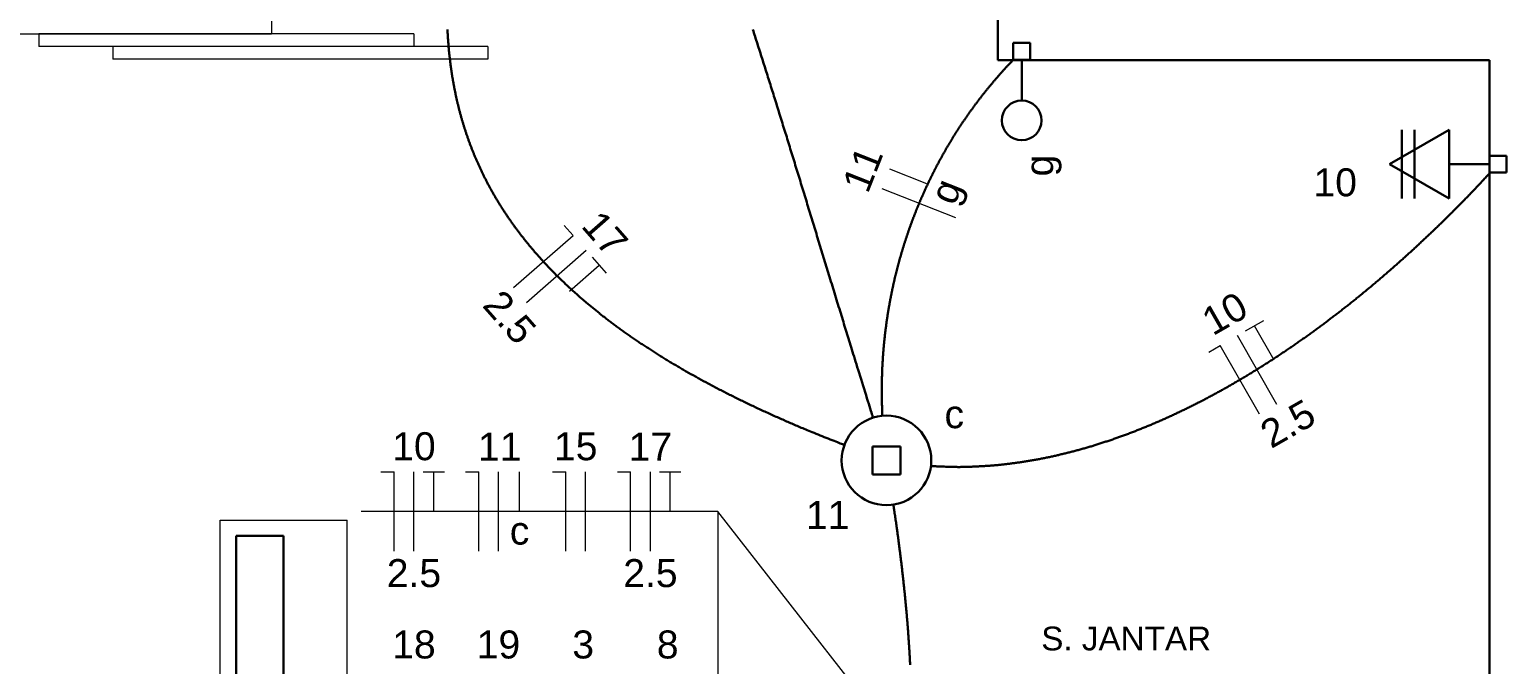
# Model space of a CAD drawing. Header units: millimetres. Extents: x 0 to 55.3, y 20.8 to 61.4.
# Drawn here: x 3.998 to 8.654, y 41.471 to 43.472 of the extents above; entities that cross this region are included whole.
import ezdxf

# ---------------------------------------------------------------- set-up
doc = ezdxf.new("R2010")
doc.units = ezdxf.units.MM
for name, color, linetype, lineweight in [('ARQ_-_ALV_5', 1, 'Continuous', 30), ('ARQ_-_TXT__15', 54, 'Continuous', 5), ('EL-Condutos', 4, 'Continuous', 30), ('EL-Fios', 2, 'Continuous', 20), ('EL-Textos_fios', 2, 'Continuous', 20), ('EL-Textos_pontos', 2, 'Continuous', 30), ('FINA', 8, 'Continuous', 5), ('P-SIMBOL', 3, 'Continuous', 30)]:
    doc.layers.add(name, color=color, linetype=linetype, lineweight=lineweight)
doc.styles.add('Arial', font='Arial')
doc.styles.add('simplex', font='Arial')

msp = doc.modelspace()

# ---------------------------------------------------------------- linework, layer by layer
at = {"layer": 'ARQ_-_ALV_5'}
for p, q in [((7.050002, 43.625499), (7.050002, 43.375499)), ((8.600002, 43.375499), (7.050002, 43.375499)), ((8.600002, 39.225499), (8.600002, 43.375499)), ((4.648502, 41.875499), (4.798502, 41.875499)), ((4.648502, 40.376499), (4.648502, 41.875499)), ((4.798502, 40.376499), (4.798502, 41.875499))]:
    msp.add_line(p, q, dxfattribs=at)
at = {"layer": 'EL-Condutos', "linetype": 'Continuous', "flags": 128}
for points in [[(6.566629, 42.162468), (6.566222, 42.162627), (6.565036, 42.163091), (6.563125, 42.163838), (6.560541, 42.164849), (6.557338, 42.166104), (6.553568, 42.167581), (6.549285, 42.169262), (6.544542, 42.171124), (6.539393, 42.173149), (6.533889, 42.175316), (6.528085, 42.177604), (6.522033, 42.179993), (6.515786, 42.182463), (6.509399, 42.184993), (6.502922, 42.187563), (6.496411, 42.190153), (6.489917, 42.192743), (6.483495, 42.195312), (6.477197, 42.19784), (6.471076, 42.200306), (6.46541, 42.202598), (6.459943, 42.204821), (6.454662, 42.206978), (6.449552, 42.209076), (6.444601, 42.211119), (6.439795, 42.213112), (6.435121, 42.215061), (6.430565, 42.216971), (6.426115, 42.218847), (6.421756, 42.220693), (6.417476, 42.222516), (6.413261, 42.22432), (6.409098, 42.226111), (6.404973, 42.227893), (6.400874, 42.229672), (6.396786, 42.231452), (6.392696, 42.23324), (6.388592, 42.23504), (6.384459, 42.236858), (6.380285, 42.238698), (6.376233, 42.240487), (6.372134, 42.2423), (6.367992, 42.244136), (6.363809, 42.245994), (6.359589, 42.247872), (6.355335, 42.24977), (6.351051, 42.251685), (6.34674, 42.253616), (6.342406, 42.255563), (6.338051, 42.257524), (6.33368, 42.259498), (6.329296, 42.261483), (6.324901, 42.263479), (6.3205, 42.265483), (6.316096, 42.267495), (6.311692, 42.269514), (6.307292, 42.271537), (6.302898, 42.273565), (6.298515, 42.275595), (6.294145, 42.277627), (6.289971, 42.279575), (6.285811, 42.281524), (6.281666, 42.283474), (6.277534, 42.285425), (6.273414, 42.287377), (6.269306, 42.289331), (6.265208, 42.291288), (6.261121, 42.293247), (6.257042, 42.295208), (6.252972, 42.297173), (6.248909, 42.299142), (6.244853, 42.301115), (6.240803, 42.303091), (6.236757, 42.305073), (6.232716, 42.307059), (6.228678, 42.309051), (6.224643, 42.311048), (6.220609, 42.313052), (6.216576, 42.315062), (6.212543, 42.317078), (6.208676, 42.319018), (6.204808, 42.320965), (6.20094, 42.322917), (6.197072, 42.324877), (6.193204, 42.326842), (6.189336, 42.328814), (6.185469, 42.330791), (6.181603, 42.332775), (6.177738, 42.334765), (6.173875, 42.336761), (6.170013, 42.338763), (6.166153, 42.34077), (6.162295, 42.342783), (6.158439, 42.344803), (6.154586, 42.346827), (6.150736, 42.348858), (6.146888, 42.350894), (6.143044, 42.352935), (6.139204, 42.354982), (6.135367, 42.357034), (6.131691, 42.359007), (6.128019, 42.360985), (6.124351, 42.362968), (6.120686, 42.364956), (6.117024, 42.366948), (6.113367, 42.368947), (6.109712, 42.37095), (6.106061, 42.372958), (6.102413, 42.374972), (6.098769, 42.376991), (6.095128, 42.379015), (6.09149, 42.381044), (6.087856, 42.383079), (6.084225, 42.38512), (6.080597, 42.387165), (6.076972, 42.389217), (6.07335, 42.391274), (6.069731, 42.393336), (6.066116, 42.395405), (6.062503, 42.397479), (6.059041, 42.399473), (6.055582, 42.401473), (6.052126, 42.403478), (6.048672, 42.405489), (6.045222, 42.407505), (6.041774, 42.409526), (6.03833, 42.411553), (6.034888, 42.413585), (6.03145, 42.415622), (6.028014, 42.417665), (6.024582, 42.419713), (6.021153, 42.421767), (6.017727, 42.423826), (6.014305, 42.425891), (6.010886, 42.427961), (6.00747, 42.430037), (6.004057, 42.432118), (6.000648, 42.434205), (5.997242, 42.436298), (5.99384, 42.438396), (5.990579, 42.440414), (5.987321, 42.442437), (5.984067, 42.444466), (5.980816, 42.4465), (5.977568, 42.448539), (5.974323, 42.450583), (5.971082, 42.452633), (5.967845, 42.454688), (5.96461, 42.456748), (5.96138, 42.458814), (5.958152, 42.460885), (5.954928, 42.462961), (5.951708, 42.465043), (5.948491, 42.46713), (5.945278, 42.469222), (5.942068, 42.471321), (5.938862, 42.473424), (5.935659, 42.475533), (5.93246, 42.477648), (5.929265, 42.479768), (5.926201, 42.481809), (5.92314, 42.483855), (5.920083, 42.485905), (5.91703, 42.487962), (5.913979, 42.490023), (5.910933, 42.49209), (5.90789, 42.494161), (5.90485, 42.496238), (5.901814, 42.498321), (5.898782, 42.500408), (5.895754, 42.502501), (5.892729, 42.5046), (5.889707, 42.506703), (5.88669, 42.508812), (5.883676, 42.510927), (5.880666, 42.513047), (5.87766, 42.515172), (5.874658, 42.517302), (5.87166, 42.519438), (5.868665, 42.52158), (5.865792, 42.523643), (5.862923, 42.52571), (5.860057, 42.527783), (5.857195, 42.529861), (5.854337, 42.531944), (5.851482, 42.534032), (5.848631, 42.536125), (5.845784, 42.538224), (5.842941, 42.540327), (5.840102, 42.542436), (5.837267, 42.54455), (5.834435, 42.54667), (5.831608, 42.548794), (5.828784, 42.550924), (5.825965, 42.553059), (5.823149, 42.5552), (5.820338, 42.557345), (5.817531, 42.559497), (5.814727, 42.561653), (5.811928, 42.563815), (5.809241, 42.565899), (5.806557, 42.567988), (5.803877, 42.570081), (5.801201, 42.57218), (5.798529, 42.574284), (5.795861, 42.576393), (5.793197, 42.578507), (5.790537, 42.580626), (5.787881, 42.582751), (5.785229, 42.58488), (5.782581, 42.587014), (5.779938, 42.589154), (5.777298, 42.591298), (5.774663, 42.593448), (5.772032, 42.595603), (5.769405, 42.597763), (5.766783, 42.599929), (5.764165, 42.602099), (5.761551, 42.604275), (5.758941, 42.606456), (5.756434, 42.608561), (5.75393, 42.61067), (5.75143, 42.612785), (5.748935, 42.614904), (5.746443, 42.617028), (5.743956, 42.619157), (5.741473, 42.621291), (5.738994, 42.62343), (5.73652, 42.625574), (5.73405, 42.627723), (5.731584, 42.629877), (5.729123, 42.632036), (5.726666, 42.6342), (5.724213, 42.636369), (5.721765, 42.638543), (5.719322, 42.640721), (5.716883, 42.642905), (5.714448, 42.645094), (5.712018, 42.647289), (5.709593, 42.649488), (5.707259, 42.651613), (5.704929, 42.653742), (5.702604, 42.655876), (5.700284, 42.658015), (5.697967, 42.660159), (5.695656, 42.662308), (5.693348, 42.664461), (5.691045, 42.666619), (5.688747, 42.668782), (5.686453, 42.67095), (5.684163, 42.673122), (5.681879, 42.6753), (5.679599, 42.677482), (5.677323, 42.679669), (5.675052, 42.681861), (5.672786, 42.684057), (5.670525, 42.686259), (5.668268, 42.688465), (5.666016, 42.690677), (5.663769, 42.692893), (5.661604, 42.695037), (5.659443, 42.697186), (5.657287, 42.69934), (5.655136, 42.701498), (5.652989, 42.703661), (5.650847, 42.705828), (5.64871, 42.708), (5.646577, 42.710176), (5.644449, 42.712358), (5.642325, 42.714543), (5.640207, 42.716734), (5.638093, 42.718929), (5.635984, 42.721128), (5.63388, 42.723332), (5.63178, 42.725541), (5.629686, 42.727755), (5.627597, 42.729973), (5.625512, 42.732196), (5.623432, 42.734423), (5.621358, 42.736655), (5.619356, 42.738819), (5.617359, 42.740987), (5.615367, 42.743159), (5.613379, 42.745335), (5.611396, 42.747516), (5.609418, 42.749702), (5.607445, 42.751892), (5.605477, 42.754086), (5.603513, 42.756284), (5.601555, 42.758487), (5.599601, 42.760695), (5.597653, 42.762906), (5.595709, 42.765122), (5.593771, 42.767343), (5.591838, 42.769568), (5.589909, 42.771797), (5.587986, 42.774031), (5.586068, 42.776269), (5.584155, 42.778511), (5.582247, 42.780758), (5.580403, 42.78294), (5.578564, 42.785127), (5.57673, 42.787317), (5.5749, 42.789511), (5.573076, 42.79171), (5.571257, 42.793913), (5.569442, 42.79612), (5.567633, 42.798331), (5.565829, 42.800546), (5.56403, 42.802765), (5.562236, 42.804989), (5.560447, 42.807216), (5.558663, 42.809448), (5.556885, 42.811684), (5.555111, 42.813924), (5.553343, 42.816168), (5.551581, 42.818416), (5.549823, 42.820669), (5.548071, 42.822925), (5.546324, 42.825186), (5.544632, 42.827386), (5.542946, 42.82959), (5.541264, 42.831798), (5.539588, 42.834009), (5.537916, 42.836225), (5.53625, 42.838444), (5.534589, 42.840668), (5.532933, 42.842895), (5.531283, 42.845126), (5.529637, 42.847361), (5.527997, 42.849599), (5.526362, 42.851842), (5.524733, 42.854089), (5.523108, 42.856339), (5.52149, 42.858593), (5.519876, 42.860851), (5.518268, 42.863113), (5.516665, 42.865379), (5.515068, 42.867648), (5.513476, 42.869922), (5.511931, 42.872139), (5.510392, 42.87436), (5.508858, 42.876584), (5.507328, 42.878813), (5.505805, 42.881044), (5.504286, 42.88328), (5.502773, 42.885519), (5.501265, 42.887761), (5.499762, 42.890007), (5.498265, 42.892257), (5.496773, 42.89451), (5.495287, 42.896767), (5.493806, 42.899027), (5.49233, 42.901291), (5.49086, 42.903559), (5.489395, 42.90583), (5.487936, 42.908104), (5.486482, 42.910382), (5.485034, 42.912664), (5.483591, 42.914949), (5.482188, 42.917183), (5.48079, 42.91942), (5.479398, 42.921661), (5.478011, 42.923905), (5.476629, 42.926152), (5.475253, 42.928402), (5.473882, 42.930656), (5.472516, 42.932913), (5.471156, 42.935174), (5.469801, 42.937437), (5.468452, 42.939704), (5.467108, 42.941974), (5.46577, 42.944248), (5.464437, 42.946524), (5.463109, 42.948804), (5.461788, 42.951087), (5.460471, 42.953373), (5.45916, 42.955663), (5.457855, 42.957955), (5.456556, 42.960251), (5.455289, 42.962501), (5.454028, 42.964754), (5.452772, 42.96701), (5.451522, 42.969269), (5.450277, 42.971531), (5.449037, 42.973796), (5.447803, 42.976064), (5.446574, 42.978335), (5.445351, 42.980609), (5.444133, 42.982885), (5.442921, 42.985165), (5.441714, 42.987448), (5.440512, 42.989733), (5.439317, 42.992022), (5.438126, 42.994313), (5.436942, 42.996607), (5.435762, 42.998904), (5.434589, 43.001204), (5.433421, 43.003506), (5.432258, 43.005812), (5.431123, 43.008077), (5.429993, 43.010345), (5.428868, 43.012616), (5.427749, 43.014889), (5.426635, 43.017165), (5.425527, 43.019444), (5.424424, 43.021725), (5.423327, 43.024009), (5.422235, 43.026295), (5.421148, 43.028584), (5.420067, 43.030876), (5.418992, 43.03317), (5.417921, 43.035467), (5.416857, 43.037766), (5.415798, 43.040068), (5.414744, 43.042373), (5.413696, 43.044679), (5.412654, 43.046989), (5.411617, 43.049301), (5.410585, 43.051615), (5.409576, 43.053895), (5.408572, 43.056177), (5.407573, 43.058461), (5.40658, 43.060748), (5.405592, 43.063037), (5.40461, 43.065329), (5.403633, 43.067622), (5.402661, 43.069918), (5.401695, 43.072217), (5.400734, 43.074517), (5.399779, 43.07682), (5.398829, 43.079125), (5.397884, 43.081432), (5.396945, 43.083742), (5.396012, 43.086054), (5.395083, 43.088367), (5.394161, 43.090683), (5.393243, 43.093002), (5.392332, 43.095322), (5.391425, 43.097644), (5.390537, 43.099938), (5.389653, 43.102233), (5.388775, 43.10453), (5.387903, 43.106829), (5.387035, 43.10913), (5.386173, 43.111434), (5.385316, 43.113739), (5.384465, 43.116046), (5.383619, 43.118355), (5.382778, 43.120666), (5.381943, 43.122979), (5.381113, 43.125294), (5.380288, 43.127611), (5.379469, 43.12993), (5.378655, 43.132251), (5.377846, 43.134574), (5.377043, 43.136898), (5.376245, 43.139225), (5.375452, 43.141553), (5.374665, 43.143883), (5.373892, 43.146189), (5.373124, 43.148497), (5.372361, 43.150806), (5.371604, 43.153118), (5.370851, 43.155431), (5.370104, 43.157745), (5.369362, 43.160062), (5.368626, 43.16238), (5.367894, 43.164699), (5.367168, 43.167021), (5.366447, 43.169343), (5.365731, 43.171668), (5.365021, 43.173993), (5.364315, 43.176321), (5.363615, 43.17865), (5.36292, 43.18098), (5.36223, 43.183311), (5.361546, 43.185645), (5.360867, 43.187979), (5.360193, 43.190315), (5.35953, 43.192631), (5.358872, 43.194949), (5.358219, 43.197268), (5.357571, 43.199588), (5.356929, 43.20191), (5.356291, 43.204234), (5.355659, 43.206558), (5.355031, 43.208885), (5.354409, 43.211212), (5.353791, 43.213542), (5.353179, 43.215872), (5.352572, 43.218205), (5.35197, 43.220539), (5.351373, 43.222874), (5.350781, 43.225212), (5.350193, 43.22755), (5.349611, 43.229891), (5.349034, 43.232233), (5.348462, 43.234577), (5.347895, 43.236923), (5.347336, 43.239255), (5.346783, 43.241588), (5.346234, 43.243922), (5.345691, 43.246258), (5.345152, 43.248595), (5.344618, 43.250934), (5.344089, 43.253273), (5.343565, 43.255612), (5.343046, 43.257953), (5.342532, 43.260293), (5.342023, 43.262634), (5.341518, 43.264976), (5.341019, 43.267317), (5.340524, 43.269658), (5.340034, 43.271998), (5.33955, 43.274338), (5.33907, 43.276678), (5.338595, 43.279017), (5.338125, 43.281355), (5.337659, 43.283692), (5.337201, 43.286016), (5.336748, 43.288339), (5.3363, 43.290662), (5.335856, 43.292986), (5.335417, 43.29531), (5.334983, 43.297636), (5.334553, 43.299963), (5.334128, 43.302293), (5.333708, 43.304625), (5.333292, 43.306961), (5.33288, 43.3093), (5.332473, 43.311644), (5.332071, 43.313992), (5.331672, 43.316346), (5.331279, 43.318705), (5.330889, 43.32107), (5.330504, 43.323442), (5.330123, 43.325822), (5.329747, 43.328209), (5.329374, 43.330604), (5.329007, 43.332999), (5.328644, 43.335401), (5.328286, 43.337808), (5.327931, 43.340218), (5.327582, 43.342629), (5.327236, 43.345039), (5.326896, 43.347447), (5.32656, 43.349849), (5.326229, 43.352246), (5.325903, 43.354634), (5.325581, 43.357012), (5.325265, 43.359378), (5.324954, 43.36173), (5.324648, 43.364066), (5.324347, 43.366384), (5.324052, 43.368683), (5.323762, 43.37096), (5.323478, 43.373214), (5.323199, 43.375442), (5.322926, 43.377643), (5.322659, 43.379813), (5.322398, 43.381961), (5.322141, 43.384093), (5.321889, 43.386218), (5.321642, 43.388342), (5.321398, 43.390471), (5.321158, 43.392613), (5.320921, 43.394775), (5.320688, 43.396964), (5.320456, 43.399187), (5.320227, 43.40145), (5.32, 43.40376), (5.319774, 43.406126), (5.319549, 43.408552), (5.319325, 43.411048), (5.319101, 43.413618), (5.318877, 43.416271), (5.318653, 43.419014), (5.318428, 43.421852), (5.318203, 43.424794), (5.317976, 43.427838), (5.317749, 43.430966), (5.317523, 43.434152), (5.3173, 43.43737), (5.31708, 43.440595), (5.316865, 43.443799), (5.316657, 43.446958), (5.316456, 43.450045), (5.316264, 43.453034), (5.316082, 43.4559), (5.315911, 43.458616), (5.315752, 43.461156), (5.315608, 43.463494), (5.315479, 43.465606), (5.315366, 43.467463), (5.31527, 43.469041), (5.315194, 43.470314), (5.315138, 43.471255), (5.315103, 43.471839), (5.315092, 43.472039)], [(6.656467, 42.249937), (6.65627, 42.25057), (6.655695, 42.252414), (6.654769, 42.255388), (6.653516, 42.259409), (6.651963, 42.264394), (6.650136, 42.270262), (6.648059, 42.27693), (6.64576, 42.284315), (6.643262, 42.292337), (6.640593, 42.300912), (6.637778, 42.309959), (6.634842, 42.319394), (6.631811, 42.329136), (6.628712, 42.339103), (6.625569, 42.349212), (6.622408, 42.359381), (6.619255, 42.369528), (6.616135, 42.37957), (6.613075, 42.389426), (6.6101, 42.399013), (6.607308, 42.408016), (6.604614, 42.416708), (6.602012, 42.42511), (6.599494, 42.433244), (6.597055, 42.44113), (6.594687, 42.44879), (6.592384, 42.456244), (6.59014, 42.463514), (6.587947, 42.470622), (6.5858, 42.477587), (6.583691, 42.484432), (6.581614, 42.491177), (6.579562, 42.497843), (6.577529, 42.504452), (6.575508, 42.511025), (6.573493, 42.517583), (6.571476, 42.524147), (6.569451, 42.530737), (6.567413, 42.537377), (6.565353, 42.544085), (6.563326, 42.550686), (6.561275, 42.557367), (6.559201, 42.564122), (6.557106, 42.570947), (6.554992, 42.577835), (6.55286, 42.584781), (6.550712, 42.591781), (6.54855, 42.598828), (6.546375, 42.605917), (6.544189, 42.613042), (6.541994, 42.620199), (6.539791, 42.627382), (6.537582, 42.634584), (6.535369, 42.641802), (6.533154, 42.649029), (6.530937, 42.65626), (6.528722, 42.66349), (6.526509, 42.670713), (6.5243, 42.677924), (6.522097, 42.685117), (6.519965, 42.692079), (6.517839, 42.699022), (6.51572, 42.705945), (6.513606, 42.71285), (6.511498, 42.71974), (6.509395, 42.726614), (6.507296, 42.733475), (6.505201, 42.740324), (6.503109, 42.747163), (6.501021, 42.753992), (6.498935, 42.760813), (6.496851, 42.767627), (6.494769, 42.774437), (6.492689, 42.781242), (6.490609, 42.788046), (6.488529, 42.794848), (6.486449, 42.80165), (6.484369, 42.808455), (6.482288, 42.815262), (6.480205, 42.822074), (6.478183, 42.828688), (6.476159, 42.835307), (6.474134, 42.84193), (6.472107, 42.848558), (6.470079, 42.85519), (6.468049, 42.861826), (6.466018, 42.868466), (6.463987, 42.875108), (6.461954, 42.881753), (6.45992, 42.8884), (6.457885, 42.89505), (6.45585, 42.901701), (6.453813, 42.908353), (6.451777, 42.915006), (6.44974, 42.92166), (6.447702, 42.928314), (6.445664, 42.934967), (6.443626, 42.941621), (6.441588, 42.948273), (6.43955, 42.954924), (6.437575, 42.961368), (6.4356, 42.967811), (6.433625, 42.974252), (6.43165, 42.980692), (6.429675, 42.987131), (6.4277, 42.993569), (6.425724, 43.000006), (6.423749, 43.006442), (6.421773, 43.012877), (6.419796, 43.019311), (6.41782, 43.025745), (6.415843, 43.032178), (6.413865, 43.03861), (6.411887, 43.045042), (6.409908, 43.051474), (6.407929, 43.057905), (6.405949, 43.064336), (6.403969, 43.070768), (6.401987, 43.077199), (6.400005, 43.08363), (6.398085, 43.089857), (6.396165, 43.096084), (6.394243, 43.102311), (6.392321, 43.108538), (6.390398, 43.114766), (6.388474, 43.120993), (6.386549, 43.12722), (6.384623, 43.133447), (6.382697, 43.139674), (6.380769, 43.145901), (6.378841, 43.152128), (6.376912, 43.158355), (6.374981, 43.164582), (6.37305, 43.170808), (6.371118, 43.177034), (6.369185, 43.18326), (6.367251, 43.189485), (6.365316, 43.19571), (6.36338, 43.201935), (6.361442, 43.208159), (6.359568, 43.214179), (6.357692, 43.220198), (6.355816, 43.226217), (6.353938, 43.232236), (6.352059, 43.238254), (6.350179, 43.244272), (6.348298, 43.250289), (6.346416, 43.256306), (6.344533, 43.262323), (6.342649, 43.268339), (6.340763, 43.274354), (6.338876, 43.28037), (6.336988, 43.286384), (6.335099, 43.292399), (6.333208, 43.298413), (6.331316, 43.304426), (6.329423, 43.31044), (6.327528, 43.316452), (6.325632, 43.322465), (6.323734, 43.328477), (6.3219, 43.334285), (6.320064, 43.340092), (6.318226, 43.345899), (6.316387, 43.351706), (6.314547, 43.357512), (6.312705, 43.363318), (6.310862, 43.369124), (6.309017, 43.374929), (6.307171, 43.380733), (6.305323, 43.386537), (6.303474, 43.392341), (6.301623, 43.398143), (6.29977, 43.403946), (6.297916, 43.409748), (6.29606, 43.415549), (6.294202, 43.42135), (6.292343, 43.42715), (6.290481, 43.43295), (6.288619, 43.438749), (6.286754, 43.444548), (6.284953, 43.450143), (6.28315, 43.455738), (6.281345, 43.461332), (6.279538, 43.466926), (6.27773, 43.472519)], [(6.686293, 42.255221), (6.686285, 42.255416), (6.686263, 42.255983), (6.686227, 42.256898), (6.68618, 42.258134), (6.686121, 42.259667), (6.686052, 42.261472), (6.685975, 42.263523), (6.68589, 42.265794), (6.6858, 42.268262), (6.685704, 42.270901), (6.685605, 42.273684), (6.685503, 42.276588), (6.6854, 42.279587), (6.685297, 42.282655), (6.685195, 42.285768), (6.685096, 42.288899), (6.685, 42.292025), (6.684909, 42.29512), (6.684823, 42.298158), (6.684746, 42.301114), (6.684676, 42.303939), (6.684615, 42.306667), (6.684562, 42.309303), (6.684516, 42.311854), (6.684476, 42.314327), (6.684444, 42.316728), (6.684418, 42.319065), (6.684397, 42.321343), (6.684383, 42.323569), (6.684374, 42.325751), (6.68437, 42.327894), (6.684371, 42.330006), (6.684376, 42.332093), (6.684385, 42.334161), (6.684398, 42.336218), (6.684415, 42.338269), (6.684435, 42.340322), (6.684457, 42.342384), (6.684483, 42.34446), (6.68451, 42.346558), (6.684539, 42.348662), (6.68457, 42.350791), (6.684603, 42.352945), (6.684638, 42.35512), (6.684676, 42.357317), (6.684715, 42.359532), (6.684757, 42.361765), (6.684802, 42.364012), (6.684849, 42.366274), (6.684899, 42.368547), (6.684951, 42.37083), (6.685006, 42.373121), (6.685064, 42.375419), (6.685125, 42.377722), (6.68519, 42.380028), (6.685257, 42.382335), (6.685327, 42.384641), (6.685401, 42.386945), (6.685478, 42.389245), (6.685559, 42.391539), (6.685642, 42.393805), (6.685729, 42.396063), (6.68582, 42.398314), (6.685914, 42.40056), (6.686011, 42.4028), (6.686111, 42.405035), (6.686216, 42.407265), (6.686323, 42.409491), (6.686434, 42.411714), (6.686548, 42.413933), (6.686665, 42.416149), (6.686785, 42.418363), (6.686909, 42.420575), (6.687036, 42.422785), (6.687167, 42.424994), (6.6873, 42.427203), (6.687437, 42.429412), (6.687576, 42.431621), (6.687719, 42.433831), (6.687865, 42.436043), (6.688013, 42.438235), (6.688164, 42.440429), (6.688317, 42.442625), (6.688474, 42.444822), (6.688634, 42.44702), (6.688797, 42.44922), (6.688963, 42.45142), (6.689132, 42.453621), (6.689304, 42.455823), (6.689479, 42.458025), (6.689657, 42.460228), (6.689839, 42.462431), (6.690023, 42.464635), (6.69021, 42.466838), (6.690401, 42.469041), (6.690595, 42.471245), (6.690792, 42.473447), (6.690992, 42.47565), (6.691195, 42.477852), (6.691401, 42.480053), (6.691609, 42.482234), (6.69182, 42.484414), (6.692033, 42.486594), (6.69225, 42.488772), (6.69247, 42.49095), (6.692693, 42.493127), (6.692919, 42.495304), (6.693149, 42.49748), (6.693381, 42.499656), (6.693616, 42.501831), (6.693855, 42.504005), (6.694096, 42.506179), (6.694341, 42.508352), (6.694589, 42.510525), (6.694839, 42.512698), (6.695093, 42.51487), (6.69535, 42.517042), (6.69561, 42.519214), (6.695873, 42.521385), (6.69614, 42.523556), (6.696407, 42.525708), (6.696676, 42.52786), (6.696949, 42.530012), (6.697225, 42.532163), (6.697504, 42.534314), (6.697786, 42.536465), (6.698072, 42.538615), (6.69836, 42.540765), (6.698651, 42.542915), (6.698945, 42.545064), (6.699242, 42.547214), (6.699542, 42.549362), (6.699845, 42.55151), (6.700152, 42.553658), (6.700461, 42.555806), (6.700773, 42.557953), (6.701089, 42.560099), (6.701407, 42.562245), (6.701728, 42.564391), (6.702053, 42.566536), (6.702377, 42.568663), (6.702705, 42.57079), (6.703036, 42.572916), (6.70337, 42.575041), (6.703706, 42.577166), (6.704046, 42.57929), (6.704388, 42.581414), (6.704734, 42.583538), (6.705083, 42.585661), (6.705434, 42.587783), (6.705789, 42.589905), (6.706146, 42.592027), (6.706507, 42.594147), (6.70687, 42.596268), (6.707237, 42.598388), (6.707606, 42.600507), (6.707978, 42.602626), (6.708354, 42.604744), (6.708732, 42.606862), (6.709113, 42.608979), (6.709495, 42.611079), (6.709879, 42.613178), (6.710266, 42.615277), (6.710656, 42.617375), (6.711049, 42.619473), (6.711445, 42.62157), (6.711843, 42.623667), (6.712245, 42.625763), (6.71265, 42.627858), (6.713057, 42.629953), (6.713468, 42.632047), (6.713881, 42.634141), (6.714298, 42.636234), (6.714717, 42.638327), (6.715139, 42.640419), (6.715564, 42.64251), (6.715992, 42.644601), (6.716423, 42.646691), (6.716857, 42.648781), (6.717294, 42.65087), (6.71773, 42.652942), (6.71817, 42.655014), (6.718612, 42.657085), (6.719057, 42.659155), (6.719504, 42.661225), (6.719955, 42.663294), (6.720409, 42.665363), (6.720865, 42.66743), (6.721325, 42.669498), (6.721787, 42.671564), (6.722252, 42.67363), (6.72272, 42.675695), (6.723191, 42.67776), (6.723664, 42.679824), (6.724141, 42.681887), (6.724621, 42.68395), (6.725103, 42.686012), (6.725588, 42.688073), (6.726076, 42.690134), (6.726567, 42.692194), (6.727057, 42.694238), (6.72755, 42.696281), (6.728046, 42.698323), (6.728544, 42.700365), (6.729046, 42.702406), (6.72955, 42.704446), (6.730057, 42.706486), (6.730567, 42.708525), (6.73108, 42.710563), (6.731595, 42.712601), (6.732114, 42.714637), (6.732635, 42.716673), (6.733159, 42.718709), (6.733685, 42.720743), (6.734215, 42.722777), (6.734748, 42.72481), (6.735283, 42.726843), (6.735821, 42.728875), (6.736362, 42.730905), (6.736905, 42.732936), (6.737448, 42.73495), (6.737993, 42.736964), (6.738541, 42.738977), (6.739092, 42.740989), (6.739646, 42.743001), (6.740202, 42.745012), (6.740761, 42.747022), (6.741323, 42.749031), (6.741888, 42.75104), (6.742455, 42.753047), (6.743025, 42.755054), (6.743598, 42.75706), (6.744174, 42.759066), (6.744752, 42.76107), (6.745334, 42.763074), (6.745918, 42.765077), (6.746505, 42.767079), (6.747094, 42.769081), (6.747686, 42.771081), (6.748281, 42.773081), (6.748875, 42.775065), (6.749471, 42.777049), (6.75007, 42.779032), (6.750672, 42.781014), (6.751276, 42.782996), (6.751883, 42.784976), (6.752493, 42.786956), (6.753106, 42.788935), (6.753721, 42.790913), (6.754339, 42.79289), (6.75496, 42.794866), (6.755583, 42.796842), (6.756209, 42.798816), (6.756838, 42.80079), (6.757469, 42.802763), (6.758104, 42.804735), (6.758741, 42.806706), (6.75938, 42.808676), (6.760023, 42.810646), (6.760668, 42.812614), (6.761311, 42.814568), (6.761957, 42.816521), (6.762605, 42.818473), (6.763256, 42.820425), (6.76391, 42.822375), (6.764567, 42.824324), (6.765226, 42.826273), (6.765888, 42.828221), (6.766552, 42.830167), (6.767219, 42.832113), (6.767889, 42.834058), (6.768562, 42.836002), (6.769237, 42.837945), (6.769915, 42.839888), (6.770595, 42.841829), (6.771278, 42.843769), (6.771964, 42.845709), (6.772652, 42.847647), (6.773343, 42.849585), (6.774037, 42.851521), (6.774728, 42.853444), (6.775422, 42.855365), (6.776119, 42.857286), (6.776818, 42.859205), (6.77752, 42.861124), (6.778225, 42.863042), (6.778932, 42.864958), (6.779642, 42.866874), (6.780354, 42.868789), (6.781069, 42.870703), (6.781786, 42.872616), (6.782507, 42.874527), (6.783229, 42.876438), (6.783955, 42.878348), (6.784683, 42.880257), (6.785413, 42.882165), (6.786146, 42.884072), (6.786882, 42.885978), (6.78762, 42.887883), (6.788361, 42.889787), (6.789099, 42.891677), (6.78984, 42.893566), (6.790584, 42.895454), (6.79133, 42.897342), (6.792079, 42.899228), (6.79283, 42.901113), (6.793584, 42.902997), (6.79434, 42.90488), (6.795099, 42.906762), (6.79586, 42.908643), (6.796624, 42.910523), (6.79739, 42.912402), (6.798159, 42.91428), (6.798931, 42.916157), (6.799705, 42.918033), (6.800482, 42.919908), (6.801261, 42.921782), (6.802042, 42.923654), (6.802827, 42.925526), (6.803613, 42.927397), (6.804397, 42.929254), (6.805184, 42.93111), (6.805973, 42.932965), (6.806764, 42.934819), (6.807558, 42.936672), (6.808355, 42.938523), (6.809154, 42.940374), (6.809955, 42.942224), (6.810759, 42.944073), (6.811566, 42.94592), (6.812374, 42.947767), (6.813186, 42.949612), (6.814, 42.951456), (6.814816, 42.953299), (6.815635, 42.955141), (6.816456, 42.956982), (6.81728, 42.958822), (6.818106, 42.960661), (6.818935, 42.962499), (6.819766, 42.964335), (6.820594, 42.966158), (6.821425, 42.967981), (6.822258, 42.969802), (6.823094, 42.971622), (6.823931, 42.973441), (6.824772, 42.975259), (6.825615, 42.977075), (6.82646, 42.978891), (6.827308, 42.980705), (6.828158, 42.982518), (6.82901, 42.984331), (6.829865, 42.986141), (6.830723, 42.987951), (6.831582, 42.98976), (6.832445, 42.991568), (6.833309, 42.993374), (6.834176, 42.995179), (6.835046, 42.996983), (6.835918, 42.998786), (6.836792, 43.000588), (6.837663, 43.002377), (6.838536, 43.004164), (6.839412, 43.005951), (6.84029, 43.007736), (6.841171, 43.00952), (6.842054, 43.011303), (6.842939, 43.013085), (6.843827, 43.014866), (6.844717, 43.016645), (6.845609, 43.018423), (6.846504, 43.0202), (6.847401, 43.021976), (6.848301, 43.023751), (6.849203, 43.025524), (6.850107, 43.027297), (6.851013, 43.029068), (6.851922, 43.030837), (6.852834, 43.032606), (6.853747, 43.034374), (6.854663, 43.03614), (6.855576, 43.037893), (6.856491, 43.039646), (6.857408, 43.041397), (6.858327, 43.043147), (6.859249, 43.044895), (6.860173, 43.046643), (6.861099, 43.048389), (6.862028, 43.050134), (6.862959, 43.051878), (6.863893, 43.05362), (6.864828, 43.055361), (6.865766, 43.057101), (6.866706, 43.05884), (6.867649, 43.060578), (6.868594, 43.062314), (6.869541, 43.064049), (6.870491, 43.065783), (6.871443, 43.067515), (6.872397, 43.069246), (6.873353, 43.070976), (6.874306, 43.072694), (6.87526, 43.07441), (6.876217, 43.076125), (6.877177, 43.077838), (6.878138, 43.079551), (6.879102, 43.081262), (6.880068, 43.082972), (6.881037, 43.08468), (6.882007, 43.086388), (6.88298, 43.088094), (6.883955, 43.089798), (6.884933, 43.091502), (6.885913, 43.093204), (6.886895, 43.094905), (6.887879, 43.096604), (6.888865, 43.098302), (6.889854, 43.099999), (6.890845, 43.101695), (6.891838, 43.103389), (6.892833, 43.105082), (6.893825, 43.106763), (6.894818, 43.108442), (6.895814, 43.11012), (6.896812, 43.111797), (6.897812, 43.113472), (6.898814, 43.115146), (6.899818, 43.116819), (6.900825, 43.118491), (6.901834, 43.120161), (6.902845, 43.121829), (6.903859, 43.123497), (6.904874, 43.125163), (6.905892, 43.126828), (6.906912, 43.128491), (6.907934, 43.130153), (6.908958, 43.131814), (6.909985, 43.133473), (6.911013, 43.135131), (6.912044, 43.136788), (6.913077, 43.138443), (6.914106, 43.140086), (6.915136, 43.141728), (6.916169, 43.143368), (6.917204, 43.145007), (6.918241, 43.146644), (6.91928, 43.148281), (6.920322, 43.149915), (6.921365, 43.151549), (6.922411, 43.153181), (6.923459, 43.154812), (6.924509, 43.156441), (6.925561, 43.158069), (6.926616, 43.159696), (6.927672, 43.161321), (6.928731, 43.162945), (6.929792, 43.164567), (6.930855, 43.166188), (6.93192, 43.167808), (6.932987, 43.169426), (6.934057, 43.171043), (6.935121, 43.172648), (6.936188, 43.174252), (6.937257, 43.175854), (6.938328, 43.177455), (6.939401, 43.179054), (6.940476, 43.180652), (6.941553, 43.182248), (6.942633, 43.183844), (6.943714, 43.185437), (6.944797, 43.187029), (6.945883, 43.18862), (6.946971, 43.190209), (6.94806, 43.191797), (6.949152, 43.193383), (6.950246, 43.194968), (6.951341, 43.196551), (6.952439, 43.198133), (6.953539, 43.199713), (6.954641, 43.201292), (6.955745, 43.202869), (6.956843, 43.204434), (6.957944, 43.205998), (6.959046, 43.20756), (6.960151, 43.209121), (6.961257, 43.21068), (6.962366, 43.212237), (6.963476, 43.213794), (6.964589, 43.215349), (6.965704, 43.216902), (6.966821, 43.218454), (6.96794, 43.220005), (6.969062, 43.221555), (6.970185, 43.223103), (6.971311, 43.22465), (6.972439, 43.226195), (6.973569, 43.22774), (6.974702, 43.229283), (6.975837, 43.230825), (6.976974, 43.232365), (6.978114, 43.233905), (6.979248, 43.235433), (6.980384, 43.236959), (6.981523, 43.238485), (6.982664, 43.240009), (6.983806, 43.241531), (6.984951, 43.243052), (6.986097, 43.244572), (6.987246, 43.246089), (6.988396, 43.247605), (6.989547, 43.249119), (6.9907, 43.250631), (6.991855, 43.252141), (6.993011, 43.253648), (6.994168, 43.255154), (6.995327, 43.256657), (6.996487, 43.258158), (6.997648, 43.259656), (6.99881, 43.261152), (6.999972, 43.262645), (7.001136, 43.264136), (7.002293, 43.265614), (7.00345, 43.267089), (7.004609, 43.268562), (7.00577, 43.270033), (7.006932, 43.271502), (7.008097, 43.272971), (7.009264, 43.274438), (7.010434, 43.275904), (7.011606, 43.27737), (7.012782, 43.278836), (7.013962, 43.280302), (7.015145, 43.281768), (7.016333, 43.283235), (7.017525, 43.284703), (7.018722, 43.286173), (7.019923, 43.287643), (7.02113, 43.289116), (7.022342, 43.290591), (7.023561, 43.292068), (7.024785, 43.293548), (7.026006, 43.29502), (7.027233, 43.296494), (7.028465, 43.297969), (7.029699, 43.299443), (7.030935, 43.300916), (7.032173, 43.302387), (7.033411, 43.303855), (7.034647, 43.305317), (7.035882, 43.306774), (7.037113, 43.308225), (7.038341, 43.309667), (7.039563, 43.311101), (7.040779, 43.312525), (7.041988, 43.313938), (7.043189, 43.315339), (7.04438, 43.316727), (7.045561, 43.3181), (7.046731, 43.319458), (7.047888, 43.3208), (7.049032, 43.322125), (7.050154, 43.323422), (7.051266, 43.324706), (7.052372, 43.325979), (7.053474, 43.327246), (7.054578, 43.32851), (7.055686, 43.329775), (7.056803, 43.331047), (7.057933, 43.332327), (7.059078, 43.333621), (7.060244, 43.334931), (7.061434, 43.336264), (7.062652, 43.337621), (7.063901, 43.339007), (7.065186, 43.340426), (7.06651, 43.341882), (7.067876, 43.343379), (7.06929, 43.34492), (7.070754, 43.34651), (7.072273, 43.348153), (7.07385, 43.349853), (7.075475, 43.351597), (7.077146, 43.353386), (7.078851, 43.355205), (7.080574, 43.357041), (7.082302, 43.358878), (7.084021, 43.360702), (7.085716, 43.362498), (7.087374, 43.364253), (7.088981, 43.36595), (7.090522, 43.367576), (7.091982, 43.369116), (7.093349, 43.370556), (7.094608, 43.371881), (7.095745, 43.373077), (7.096746, 43.374128), (7.097596, 43.375021), (7.098282, 43.375741), (7.09879, 43.376273), (7.099105, 43.376603), (7.099213, 43.376717)], [(6.84009, 42.095952), (6.840355, 42.095939), (6.841127, 42.095899), (6.842371, 42.095836), (6.844054, 42.095751), (6.846141, 42.095647), (6.848597, 42.095526), (6.851389, 42.095391), (6.854482, 42.095244), (6.857842, 42.095087), (6.861434, 42.094922), (6.865225, 42.094751), (6.86918, 42.094578), (6.873264, 42.094403), (6.877444, 42.09423), (6.881685, 42.094061), (6.885953, 42.093898), (6.890213, 42.093743), (6.894431, 42.093599), (6.898573, 42.093468), (6.902605, 42.093352), (6.906503, 42.093253), (6.910265, 42.09317), (6.913901, 42.093104), (6.917419, 42.093054), (6.920829, 42.093018), (6.92414, 42.092997), (6.927362, 42.09299), (6.930502, 42.092995), (6.933571, 42.093013), (6.936577, 42.093043), (6.939531, 42.093084), (6.94244, 42.093136), (6.945314, 42.093198), (6.948163, 42.093269), (6.950995, 42.093348), (6.95382, 42.093436), (6.956647, 42.093531), (6.959485, 42.093633), (6.962343, 42.093742), (6.965231, 42.093855), (6.968163, 42.093974), (6.971131, 42.094098), (6.974133, 42.094228), (6.977166, 42.094363), (6.980229, 42.094503), (6.983317, 42.094649), (6.986429, 42.094801), (6.989563, 42.094959), (6.992716, 42.095123), (6.995885, 42.095293), (6.999067, 42.09547), (7.002262, 42.095653), (7.005465, 42.095844), (7.008674, 42.096041), (7.011887, 42.096245), (7.015102, 42.096456), (7.018316, 42.096675), (7.021526, 42.096901), (7.024731, 42.097134), (7.027926, 42.097376), (7.031125, 42.097627), (7.034313, 42.097885), (7.037491, 42.098151), (7.04066, 42.098426), (7.04382, 42.098708), (7.046973, 42.098997), (7.050118, 42.099295), (7.053257, 42.0996), (7.05639, 42.099912), (7.059518, 42.100232), (7.062641, 42.100559), (7.06576, 42.100894), (7.068876, 42.101236), (7.07199, 42.101585), (7.075101, 42.101941), (7.078211, 42.102305), (7.08132, 42.102675), (7.08443, 42.103052), (7.08754, 42.103437), (7.090651, 42.103828), (7.093781, 42.104228), (7.096913, 42.104635), (7.100046, 42.105049), (7.103181, 42.105469), (7.106316, 42.105897), (7.109453, 42.106331), (7.112591, 42.106772), (7.115729, 42.10722), (7.118868, 42.107675), (7.122007, 42.108136), (7.125145, 42.108604), (7.128284, 42.10908), (7.131422, 42.109561), (7.13456, 42.11005), (7.137697, 42.110545), (7.140833, 42.111048), (7.143968, 42.111557), (7.147102, 42.112072), (7.150234, 42.112595), (7.153365, 42.113124), (7.156513, 42.113663), (7.15966, 42.114209), (7.162806, 42.114762), (7.165949, 42.115322), (7.16909, 42.115889), (7.17223, 42.116462), (7.175368, 42.117042), (7.178505, 42.117628), (7.18164, 42.118221), (7.184773, 42.118821), (7.187905, 42.119427), (7.191035, 42.12004), (7.194163, 42.12066), (7.197291, 42.121286), (7.200417, 42.121918), (7.203541, 42.122557), (7.206664, 42.123203), (7.209786, 42.123855), (7.212907, 42.124513), (7.216027, 42.125178), (7.219168, 42.125854), (7.222308, 42.126537), (7.225446, 42.127225), (7.228584, 42.127921), (7.23172, 42.128623), (7.234855, 42.129331), (7.237989, 42.130045), (7.241121, 42.130766), (7.244252, 42.131493), (7.247382, 42.132227), (7.25051, 42.132966), (7.253636, 42.133712), (7.256762, 42.134464), (7.259886, 42.135223), (7.263008, 42.135988), (7.266129, 42.136758), (7.269248, 42.137536), (7.272366, 42.138319), (7.275482, 42.139108), (7.278596, 42.139903), (7.281734, 42.140711), (7.28487, 42.141526), (7.288005, 42.142346), (7.291137, 42.143172), (7.294268, 42.144005), (7.297398, 42.144843), (7.300526, 42.145688), (7.303652, 42.146539), (7.306776, 42.147396), (7.309899, 42.148259), (7.31302, 42.149127), (7.316139, 42.150002), (7.319257, 42.150883), (7.322373, 42.15177), (7.325487, 42.152662), (7.3286, 42.153561), (7.331711, 42.154465), (7.33482, 42.155376), (7.337928, 42.156292), (7.341033, 42.157214), (7.344164, 42.158149), (7.347292, 42.159091), (7.350419, 42.160038), (7.353544, 42.160992), (7.356667, 42.161951), (7.359788, 42.162915), (7.362908, 42.163886), (7.366026, 42.164863), (7.369142, 42.165845), (7.372256, 42.166833), (7.375368, 42.167826), (7.378479, 42.168825), (7.381588, 42.16983), (7.384695, 42.170841), (7.3878, 42.171857), (7.390903, 42.172879), (7.394004, 42.173907), (7.397104, 42.17494), (7.400202, 42.175978), (7.403297, 42.177023), (7.406418, 42.178082), (7.409537, 42.179146), (7.412654, 42.180216), (7.415769, 42.181292), (7.418883, 42.182373), (7.421994, 42.18346), (7.425103, 42.184552), (7.428211, 42.185649), (7.431316, 42.186753), (7.43442, 42.187861), (7.437521, 42.188975), (7.440621, 42.190095), (7.443719, 42.19122), (7.446815, 42.19235), (7.449908, 42.193486), (7.453, 42.194626), (7.45609, 42.195773), (7.459178, 42.196924), (7.462264, 42.198081), (7.465348, 42.199243), (7.468457, 42.200421), (7.471564, 42.201604), (7.474669, 42.202793), (7.477772, 42.203986), (7.480873, 42.205185), (7.483972, 42.206389), (7.487069, 42.207599), (7.490164, 42.208813), (7.493257, 42.210033), (7.496348, 42.211258), (7.499437, 42.212488), (7.502524, 42.213724), (7.505609, 42.214964), (7.508691, 42.21621), (7.511772, 42.21746), (7.51485, 42.218716), (7.517927, 42.219977), (7.521001, 42.221243), (7.524074, 42.222514), (7.527144, 42.223789), (7.530239, 42.225082), (7.533332, 42.226379), (7.536423, 42.227681), (7.539512, 42.228988), (7.542599, 42.230301), (7.545684, 42.231618), (7.548766, 42.23294), (7.551847, 42.234268), (7.554925, 42.2356), (7.558001, 42.236937), (7.561075, 42.238279), (7.564147, 42.239626), (7.567217, 42.240977), (7.570285, 42.242334), (7.57335, 42.243695), (7.576413, 42.245062), (7.579475, 42.246433), (7.582534, 42.247808), (7.585591, 42.249189), (7.588645, 42.250574), (7.591725, 42.251977), (7.594802, 42.253384), (7.597876, 42.254795), (7.600949, 42.256212), (7.604019, 42.257633), (7.607088, 42.259059), (7.610154, 42.26049), (7.613217, 42.261925), (7.616279, 42.263366), (7.619339, 42.26481), (7.622396, 42.26626), (7.625451, 42.267714), (7.628504, 42.269173), (7.631554, 42.270636), (7.634603, 42.272104), (7.637649, 42.273576), (7.640693, 42.275053), (7.643735, 42.276535), (7.646774, 42.278021), (7.649812, 42.279512), (7.652873, 42.281019), (7.655931, 42.282532), (7.658988, 42.284049), (7.662042, 42.28557), (7.665094, 42.287096), (7.668143, 42.288626), (7.671191, 42.290161), (7.674236, 42.291701), (7.677279, 42.293244), (7.68032, 42.294793), (7.683358, 42.296345), (7.686394, 42.297902), (7.689428, 42.299464), (7.69246, 42.301029), (7.695489, 42.302599), (7.698516, 42.304174), (7.701541, 42.305753), (7.704564, 42.307336), (7.707584, 42.308923), (7.710602, 42.310515), (7.713643, 42.312124), (7.716681, 42.313737), (7.719717, 42.315355), (7.722751, 42.316976), (7.725782, 42.318603), (7.728811, 42.320233), (7.731838, 42.321868), (7.734862, 42.323506), (7.737884, 42.325149), (7.740904, 42.326797), (7.743922, 42.328448), (7.746937, 42.330104), (7.74995, 42.331764), (7.752961, 42.333428), (7.755969, 42.335096), (7.758975, 42.336768), (7.761979, 42.338444), (7.764981, 42.340124), (7.76798, 42.341809), (7.770977, 42.343497), (7.773995, 42.345203), (7.77701, 42.346913), (7.780024, 42.348627), (7.783035, 42.350344), (7.786043, 42.352066), (7.789049, 42.353792), (7.792053, 42.355522), (7.795055, 42.357256), (7.798054, 42.358994), (7.801052, 42.360736), (7.804046, 42.362482), (7.807039, 42.364232), (7.810029, 42.365986), (7.813017, 42.367744), (7.816002, 42.369506), (7.818985, 42.371271), (7.821966, 42.373041), (7.824945, 42.374814), (7.827921, 42.376592), (7.830895, 42.378373), (7.833888, 42.380171), (7.836879, 42.381972), (7.839867, 42.383778), (7.842854, 42.385588), (7.845837, 42.387401), (7.848819, 42.389218), (7.851798, 42.391039), (7.854775, 42.392864), (7.857749, 42.394693), (7.860722, 42.396525), (7.863691, 42.398361), (7.866659, 42.400201), (7.869624, 42.402045), (7.872587, 42.403892), (7.875548, 42.405743), (7.878506, 42.407598), (7.881462, 42.409457), (7.884415, 42.411319), (7.887367, 42.413185), (7.890316, 42.415054), (7.893282, 42.41694), (7.896246, 42.41883), (7.899208, 42.420723), (7.902167, 42.422619), (7.905124, 42.42452), (7.908079, 42.426424), (7.911031, 42.428332), (7.913981, 42.430243), (7.916929, 42.432158), (7.919874, 42.434076), (7.922817, 42.435998), (7.925757, 42.437924), (7.928696, 42.439853), (7.931632, 42.441786), (7.934565, 42.443722), (7.937497, 42.445662), (7.940426, 42.447605), (7.943352, 42.449552), (7.946277, 42.451502), (7.949199, 42.453456), (7.952136, 42.455425), (7.955071, 42.457398), (7.958004, 42.459374), (7.960935, 42.461353), (7.963863, 42.463337), (7.966788, 42.465323), (7.969712, 42.467313), (7.972633, 42.469306), (7.975552, 42.471303), (7.978468, 42.473303), (7.981382, 42.475307), (7.984294, 42.477314), (7.987203, 42.479324), (7.99011, 42.481338), (7.993015, 42.483355), (7.995917, 42.485376), (7.998817, 42.4874), (8.001715, 42.489427), (8.004611, 42.491457), (8.007504, 42.493491), (8.01041, 42.495539), (8.013314, 42.49759), (8.016216, 42.499645), (8.019116, 42.501703), (8.022013, 42.503764), (8.024908, 42.505829), (8.0278, 42.507897), (8.03069, 42.509968), (8.033578, 42.512043), (8.036463, 42.51412), (8.039347, 42.516201), (8.042227, 42.518285), (8.045106, 42.520372), (8.047982, 42.522463), (8.050856, 42.524557), (8.053727, 42.526653), (8.056596, 42.528753), (8.059463, 42.530857), (8.062328, 42.532963), (8.06519, 42.535073), (8.068064, 42.537195), (8.070935, 42.539321), (8.073803, 42.54145), (8.07667, 42.543582), (8.079534, 42.545717), (8.082396, 42.547855), (8.085255, 42.549997), (8.088112, 42.552141), (8.090967, 42.554289), (8.09382, 42.55644), (8.09667, 42.558594), (8.099518, 42.56075), (8.102363, 42.56291), (8.105206, 42.565073), (8.108047, 42.567239), (8.110886, 42.569408), (8.113722, 42.57158), (8.116556, 42.573755), (8.119388, 42.575933), (8.122217, 42.578115), (8.125056, 42.580307), (8.127892, 42.582503), (8.130725, 42.584702), (8.133557, 42.586904), (8.136386, 42.589108), (8.139213, 42.591316), (8.142037, 42.593527), (8.144859, 42.59574), (8.147679, 42.597957), (8.150497, 42.600176), (8.153312, 42.602399), (8.156125, 42.604624), (8.158935, 42.606852), (8.161744, 42.609083), (8.16455, 42.611317), (8.167353, 42.613554), (8.170155, 42.615794), (8.172954, 42.618037), (8.17575, 42.620282), (8.178545, 42.62253), (8.181346, 42.624789), (8.184145, 42.62705), (8.186941, 42.629314), (8.189735, 42.631581), (8.192527, 42.633851), (8.195317, 42.636123), (8.198104, 42.638399), (8.200889, 42.640677), (8.203672, 42.642958), (8.206452, 42.645242), (8.209231, 42.647528), (8.212007, 42.649818), (8.21478, 42.65211), (8.217551, 42.654405), (8.220321, 42.656703), (8.223087, 42.659003), (8.225852, 42.661307), (8.228614, 42.663613), (8.231374, 42.665922), (8.234132, 42.668233), (8.236895, 42.670553), (8.239655, 42.672876), (8.242412, 42.675202), (8.245168, 42.67753), (8.247921, 42.679861), (8.250672, 42.682194), (8.25342, 42.684531), (8.256167, 42.68687), (8.258911, 42.689211), (8.261652, 42.691555), (8.264392, 42.693902), (8.267129, 42.696252), (8.269863, 42.698604), (8.272596, 42.700958), (8.275325, 42.703315), (8.278053, 42.705675), (8.280778, 42.708037), (8.283501, 42.710401), (8.286221, 42.712768), (8.288939, 42.715137), (8.291659, 42.717513), (8.294376, 42.719891), (8.297091, 42.722271), (8.299804, 42.724654), (8.302515, 42.72704), (8.305223, 42.729428), (8.307929, 42.731819), (8.310633, 42.734213), (8.313334, 42.736609), (8.316034, 42.739008), (8.318732, 42.741409), (8.321427, 42.743814), (8.324121, 42.746221), (8.326813, 42.748632), (8.329503, 42.751045), (8.332191, 42.753461), (8.334877, 42.75588), (8.337561, 42.758302), (8.340244, 42.760727), (8.342925, 42.763155), (8.345606, 42.765588), (8.348285, 42.768024), (8.350963, 42.770463), (8.353638, 42.772905), (8.356311, 42.775349), (8.358982, 42.777795), (8.361651, 42.780243), (8.364316, 42.782694), (8.366979, 42.785146), (8.369639, 42.7876), (8.372296, 42.790056), (8.37495, 42.792513), (8.3776, 42.794971), (8.380247, 42.797431), (8.382891, 42.799891), (8.38553, 42.802352), (8.388166, 42.804814), (8.390798, 42.807276), (8.393426, 42.809739), (8.396049, 42.812201), (8.398667, 42.814664), (8.401282, 42.817127), (8.403893, 42.819591), (8.406502, 42.822056), (8.409108, 42.824524), (8.411712, 42.826995), (8.414315, 42.829469), (8.416917, 42.831947), (8.419519, 42.834429), (8.422121, 42.836917), (8.424724, 42.83941), (8.427328, 42.841909), (8.429934, 42.844414), (8.432542, 42.846927), (8.435153, 42.849448), (8.437768, 42.851977), (8.440387, 42.854515), (8.44301, 42.857063), (8.445637, 42.85962), (8.448271, 42.862189), (8.450907, 42.864765), (8.453547, 42.86735), (8.456189, 42.869941), (8.458832, 42.872538), (8.461472, 42.875138), (8.464109, 42.877738), (8.46674, 42.880336), (8.469364, 42.882931), (8.471978, 42.885521), (8.474581, 42.888102), (8.47717, 42.890674), (8.479744, 42.893234), (8.482301, 42.89578), (8.484838, 42.898309), (8.487354, 42.900821), (8.489847, 42.903312), (8.492315, 42.90578), (8.494757, 42.908224), (8.497169, 42.910642), (8.49955, 42.91303), (8.501895, 42.915385), (8.504215, 42.917717), (8.506517, 42.920034), (8.508808, 42.922343), (8.511095, 42.924653), (8.513385, 42.926971), (8.515686, 42.929305), (8.518004, 42.931662), (8.520348, 42.934052), (8.522724, 42.93648), (8.52514, 42.938956), (8.527602, 42.941486), (8.530118, 42.94408), (8.532695, 42.946743), (8.535341, 42.949485), (8.538062, 42.952313), (8.540866, 42.955235), (8.54376, 42.958258), (8.546751, 42.961391), (8.549846, 42.964641), (8.553038, 42.967999), (8.556314, 42.971453), (8.559647, 42.974972), (8.563011, 42.97853), (8.566378, 42.982095), (8.569723, 42.985641), (8.573017, 42.989137), (8.576235, 42.992554), (8.57935, 42.995865), (8.582334, 42.999039), (8.585161, 43.002048), (8.587805, 43.004864), (8.590238, 43.007456), (8.592433, 43.009797), (8.594364, 43.011857), (8.596004, 43.013607), (8.597327, 43.015018), (8.598304, 43.016063), (8.598911, 43.01671), (8.599119, 43.016933)], [(6.773932, 41.469534), (6.773807, 41.472071), (6.77368, 41.474609), (6.773552, 41.477146), (6.773422, 41.479683), (6.773291, 41.48222), (6.773157, 41.484757), (6.773022, 41.487293), (6.772886, 41.48983), (6.772748, 41.492367), (6.772608, 41.494903), (6.772466, 41.497439), (6.772323, 41.499976), (6.772179, 41.502512), (6.772032, 41.505048), (6.771884, 41.507584), (6.771735, 41.51012), (6.771584, 41.512656), (6.771427, 41.51525), (6.771269, 41.517845), (6.771109, 41.520439), (6.770948, 41.523033), (6.770785, 41.525627), (6.77062, 41.528221), (6.770454, 41.530815), (6.770286, 41.533409), (6.770116, 41.536002), (6.769945, 41.538596), (6.769772, 41.54119), (6.769597, 41.543783), (6.769421, 41.546376), (6.769243, 41.548969), (6.769063, 41.551563), (6.768882, 41.554156), (6.768699, 41.556749), (6.768515, 41.559341), (6.768328, 41.561934), (6.768141, 41.564527), (6.767946, 41.567187), (6.76775, 41.569848), (6.767553, 41.572508), (6.767353, 41.575168), (6.767152, 41.577828), (6.76695, 41.580488), (6.766745, 41.583147), (6.766539, 41.585807), (6.766332, 41.588466), (6.766123, 41.591126), (6.765912, 41.593785), (6.765699, 41.596443), (6.765485, 41.599102), (6.765269, 41.60176), (6.765052, 41.604419), (6.764833, 41.607077), (6.764612, 41.609734), (6.76439, 41.612392), (6.764166, 41.615049), (6.763941, 41.617706), (6.763708, 41.620439), (6.763472, 41.623172), (6.763236, 41.625905), (6.762997, 41.628638), (6.762757, 41.63137), (6.762515, 41.634102), (6.762272, 41.636834), (6.762027, 41.639567), (6.76178, 41.642299), (6.761532, 41.645031), (6.761282, 41.647763), (6.76103, 41.650496), (6.760776, 41.653228), (6.760521, 41.655961), (6.760265, 41.658694), (6.760006, 41.661427), (6.759746, 41.664161), (6.759485, 41.666894), (6.759221, 41.669629), (6.758956, 41.672363), (6.758681, 41.675184), (6.758405, 41.678005), (6.758126, 41.680826), (6.757846, 41.683647), (6.757564, 41.686469), (6.757281, 41.689289), (6.756996, 41.69211), (6.756709, 41.69493), (6.756421, 41.697749), (6.756132, 41.700567), (6.755841, 41.703384), (6.755548, 41.706201), (6.755254, 41.709015), (6.754959, 41.711829), (6.754662, 41.71464), (6.754364, 41.71745), (6.754065, 41.720258), (6.753764, 41.723064), (6.753462, 41.725868), (6.753159, 41.72867), (6.752845, 41.731563), (6.752529, 41.734454), (6.752212, 41.737343), (6.751893, 41.740231), (6.751572, 41.74312), (6.75125, 41.746008), (6.750927, 41.748897), (6.750601, 41.751788), (6.750273, 41.75468), (6.749944, 41.757575), (6.749612, 41.760474), (6.749278, 41.763376), (6.748943, 41.766282), (6.748604, 41.769193), (6.748264, 41.77211), (6.74792, 41.775033), (6.747575, 41.777962), (6.747227, 41.780899), (6.746876, 41.783843), (6.746522, 41.786796), (6.746152, 41.789863), (6.74578, 41.792937), (6.745406, 41.796016), (6.74503, 41.799098), (6.744652, 41.80218), (6.744272, 41.80526), (6.743892, 41.808337), (6.743511, 41.811407), (6.743129, 41.814468), (6.742748, 41.817518), (6.742367, 41.820555), (6.741987, 41.823576), (6.741608, 41.82658), (6.741231, 41.829563), (6.740855, 41.832524), (6.740482, 41.835461), (6.740111, 41.83837), (6.739743, 41.84125), (6.739378, 41.844098), (6.739016, 41.846912), (6.738645, 41.849796), (6.738277, 41.852649), (6.73791, 41.855481), (6.737544, 41.858301), (6.737176, 41.861119), (6.736806, 41.863943), (6.736432, 41.866782), (6.736053, 41.869646), (6.735667, 41.872543), (6.735274, 41.875482), (6.734871, 41.878472), (6.734458, 41.881523), (6.734033, 41.884644), (6.733595, 41.887843), (6.733142, 41.891129), (6.732674, 41.894512), (6.732188, 41.898001), (6.731684, 41.901604), (6.73116, 41.905331), (6.730615, 41.90919), (6.730025, 41.913342), (6.729417, 41.917611), (6.728796, 41.921961), (6.728165, 41.926357), (6.727532, 41.930763), (6.726901, 41.935144), (6.726278, 41.939464), (6.725668, 41.943686), (6.725076, 41.947776), (6.724507, 41.951697), (6.723968, 41.955415), (6.723462, 41.958892), (6.722996, 41.962095), (6.722575, 41.964986), (6.722205, 41.96753), (6.721889, 41.969692), (6.721635, 41.971435), (6.721446, 41.972725), (6.721329, 41.973524), (6.721289, 41.973799)]]:
    msp.add_lwpolyline(points, dxfattribs=at)
at = {"layer": 'EL-Fios'}
for p, q in [((6.826152, 42.985799), (6.709852, 43.031599)), ((6.918102, 42.878099), (6.685452, 42.969699)), ((5.683502, 42.854599), (5.711002, 42.823299)), ((5.523102, 42.658399), (5.711002, 42.823299)), ((5.564302, 42.611399), (5.752202, 42.776299)), ((5.771452, 42.754399), (5.815402, 42.704299)), ((5.699502, 42.646899), (5.793452, 42.729349)), ((7.830852, 42.521799), (7.888702, 42.554949)), ((7.921902, 42.429899), (7.859752, 42.538399)), ((7.715152, 42.455549), (7.751302, 42.476249)), ((7.875602, 42.259299), (7.751302, 42.476249)), ((7.929802, 42.290399), (7.805552, 42.507299)), ((5.105452, 42.077899), (5.147152, 42.077899)), ((5.147152, 41.827899), (5.147152, 42.077899)), ((5.209652, 41.827899), (5.209652, 42.077899)), ((5.238802, 42.077899), (5.305452, 42.077899)), ((5.272152, 41.952899), (5.272152, 42.077899)), ((5.372052, 42.077899), (5.413702, 42.077899)), ((5.413702, 41.827899), (5.413702, 42.077899)), ((5.476202, 41.827899), (5.476202, 42.077899)), ((5.542752, 41.952899), (5.542752, 42.077899)), ((5.646702, 42.077899), (5.688352, 42.077899)), ((5.688352, 41.827899), (5.688352, 42.077899)), ((5.750852, 41.827899), (5.750852, 42.077899)), ((5.850752, 42.077899), (5.892402, 42.077899)), ((5.892402, 41.827899), (5.892402, 42.077899)), ((5.954902, 41.827899), (5.954902, 42.077899)), ((5.984102, 42.077899), (6.050752, 42.077899)), ((6.017402, 41.952899), (6.017402, 42.077899))]:
    msp.add_line(p, q, dxfattribs=at)
at = {"layer": 'EL-Textos_fios'}
for p, q in [((6.167652, 41.952899), (5.042952, 41.952899)), ((6.776852, 41.172749), (6.167652, 41.952899)), ((6.167652, 41.952899), (6.167652, 41.327899))]:
    msp.add_line(p, q, dxfattribs=at)
at = {"layer": 'FINA'}
for p, q in [((4.760002, 43.498499), (4.760002, 43.458499)), ((3.578002, 43.458499), (4.760002, 43.458499)), ((5.209002, 43.458499), (4.026502, 43.458499)), ((4.026502, 43.458499), (4.026502, 43.418499)), ((5.209002, 43.458499), (5.209002, 43.418499)), ((5.209002, 43.418499), (4.026502, 43.418499)), ((5.442502, 43.418499), (4.260502, 43.418499)), ((4.260502, 43.418499), (4.260502, 43.378499)), ((5.442502, 43.418499), (5.442502, 43.378499)), ((5.442502, 43.378499), (4.260502, 43.378499)), ((4.598502, 41.925499), (4.998502, 41.925499)), ((4.598502, 40.376499), (4.598502, 41.925499)), ((4.998502, 40.376499), (4.998502, 41.925499))]:
    msp.add_line(p, q, dxfattribs=at)
at = {"layer": 'P-SIMBOL'}
for p, q in [((7.099152, 43.429799), (7.152152, 43.429799)), ((7.099152, 43.376749), (7.099152, 43.429799)), ((7.152152, 43.429799), (7.152152, 43.376749)), ((7.152152, 43.376749), (7.099152, 43.376749)), ((7.125652, 43.248249), (7.125652, 43.376749)), ((8.285402, 43.047749), (8.472902, 43.155999)), ((8.323802, 43.155999), (8.323802, 42.939499)), ((8.364452, 43.155999), (8.364452, 42.939499)), ((8.472902, 43.155999), (8.472902, 42.939499)), ((8.600902, 43.021199), (8.600902, 43.074249)), ((8.600902, 43.074249), (8.653952, 43.074249)), ((8.653952, 43.074249), (8.653952, 43.021199)), ((8.472902, 42.939499), (8.285402, 43.047749)), ((8.472902, 43.047749), (8.600902, 43.047749)), ((8.653952, 43.021199), (8.600902, 43.021199)), ((6.655252, 42.157949), (6.743752, 42.157949)), ((6.655252, 42.069549), (6.655252, 42.157949)), ((6.743752, 42.157949), (6.743752, 42.069549)), ((6.743752, 42.069549), (6.655252, 42.069549))]:
    msp.add_line(p, q, dxfattribs=at)
for centre, radius in [((7.125652, 43.185749), 0.0625), ((6.699252, 42.113749), 0.14125)]:
    msp.add_circle(centre, radius, dxfattribs=at)

# ---------------------------------------------------------------- texts
at = {"layer": 'ARQ_-_TXT__15', "color": 1, "insert": (7.455002, 41.513749), "char_height": 0.075, "width": 0.81, "attachment_point": 8, "line_spacing_factor": 0.798, "style": 'simplex'}
msp.add_mtext('S. JANTAR', dxfattribs=at)
at = {"layer": 'EL-Textos_fios', "char_height": 0.08825, "attachment_point": 8, "line_spacing_factor": 0.798, "style": 'Arial'}
for s, insert, width, rotation in [('11', (6.665404, 43.015669), 0.2118, 68.508564), ('g', (6.952002, 42.936499), 0.1059, 68.508564), ('17', (5.77889, 42.799709), 0.2118, 311.270781), ('2.5', (5.47789, 42.535709), 0.3177, 311.270781), ('10', (7.788025, 42.537768), 0.2118, 29.810994), ('2.5', (7.987025, 42.190768), 0.3177, 29.810994)]:
    msp.add_mtext(s, dxfattribs=dict(at, insert=insert, width=width, rotation=rotation))
for s, insert, width in [('10', (5.209502, 42.113121), 0.2118), ('11', (5.480002, 42.113121), 0.2118), ('15', (5.719502, 42.113121), 0.2118), ('17', (5.955002, 42.113121), 0.2118), ('c', (5.542502, 41.847121), 0.1059), ('2.5', (5.209502, 41.713121), 0.3177), ('2.5', (5.955002, 41.713121), 0.3177), ('2.5', (5.955002, 41.713121), 0.3177), ('18', (5.209502, 41.488121), 0.2118), ('19', (5.476002, 41.488121), 0.2118), ('3', (5.743002, 41.488121), 0.1059), ('8', (6.009502, 41.488121), 0.1059)]:
    msp.add_mtext(s, dxfattribs=dict(at, insert=insert, width=width))
at = {"layer": 'EL-Textos_pontos', "insert": (7.251502, 43.077499), "char_height": 0.08825, "width": 0.1059, "attachment_point": 9, "rotation": 90.00021, "line_spacing_factor": 0.798, "style": 'Arial'}
msp.add_mtext('g', dxfattribs=at)
at = {"layer": 'EL-Textos_pontos', "char_height": 0.08825, "attachment_point": 8, "line_spacing_factor": 0.798, "style": 'Arial'}
for s, insert, width in [('10', (8.114002, 42.945121), 0.2118), ('c', (6.913002, 42.214121), 0.1059), ('11', (6.514002, 41.897621), 0.2118)]:
    msp.add_mtext(s, dxfattribs=dict(at, insert=insert, width=width))

doc.saveas('drawing.dxf')
